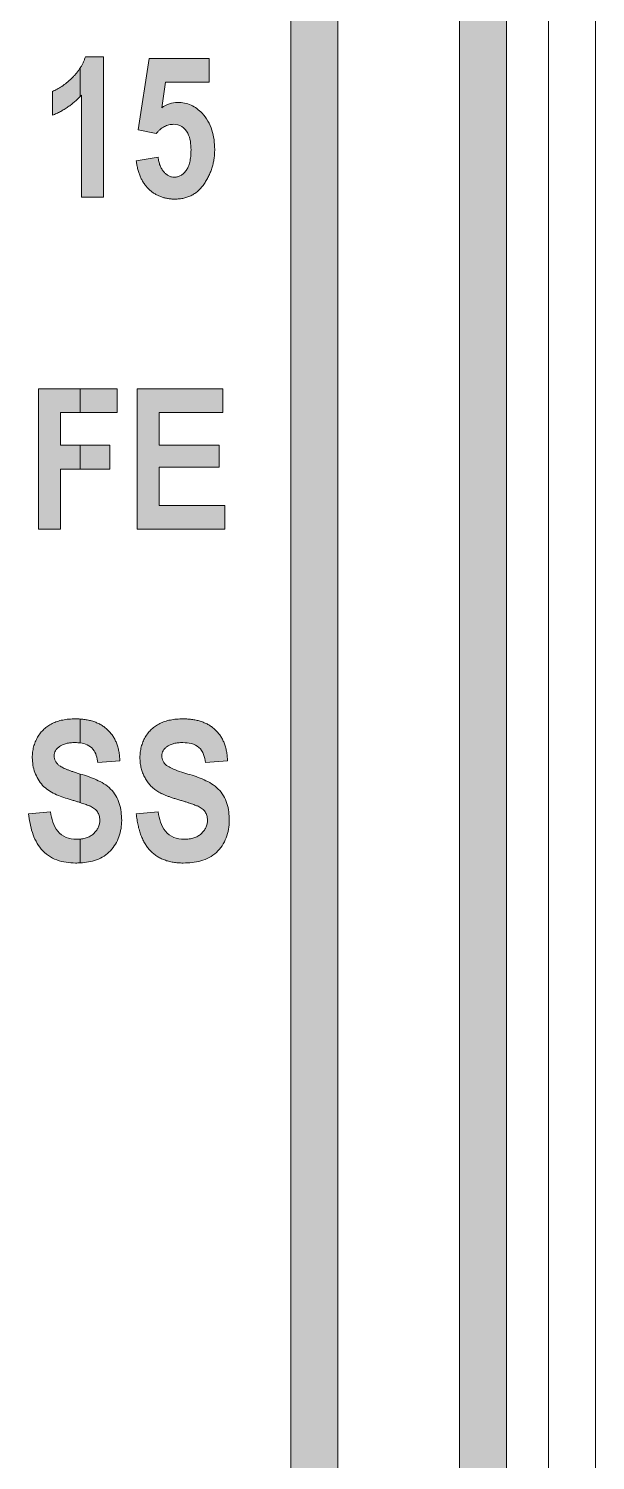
# Model space of a CAD drawing. Extents: x 222 to 1672, y 144 to 807.
# Drawn here: x 1422.39 to 1428.44, y 397.85 to 413.13 of the extents above; entities that cross this region are included whole.
import ezdxf

# ---------------------------------------------------------------- set-up
doc = ezdxf.new("R2010")
doc.units = 0
doc.header["$LTSCALE"] = 2
doc.header["$MEASUREMENT"] = 0
doc.layers.get('0').update_dxf_attribs({"linetype": 'CONTINUOUS'})
doc.layers.add('DIM', color=7, linetype='CONTINUOUS')

msp = doc.modelspace()

# ---------------------------------------------------------------- hatches: boundary and pattern name
at = {"lineweight": 5}
h = msp.add_hatch(color=256, dxfattribs=at)
edge = h.paths.add_edge_path(flags=0)
edge.add_line((1423.18918, 412.83232), (1422.99712, 412.83232))
edge.add_spline(control_points=[(1422.99712, 412.83232), (1422.99353, 412.8215), (1422.98639, 412.79998), (1422.97271, 412.76875), (1422.95792, 412.73974), (1422.9472, 412.72133), (1422.94191, 412.71297)], knot_values=[0.74974352, 0.74974352, 0.74974352, 0.74974352, 0.81461555, 0.87880204, 0.94366378, 1, 1, 1, 1], weights=[1, 1, 1, 1, 1, 1, 1], degree=3, periodic=0)
edge.add_line((1422.94191, 412.71297), (1422.94191, 412.40911))
edge.add_arc((1420.17666, 415.06769), 3.83597, 316.126643, 316.418499)
edge.add_line((1422.95542, 412.42323), (1422.95542, 411.33232))
edge.add_line((1422.95542, 411.33232), (1423.18918, 411.33232))
edge.add_line((1423.18918, 411.33232), (1423.18918, 412.83232))
h = msp.add_hatch(color=256, dxfattribs=at)
edge = h.paths.add_edge_path(flags=0)
edge.add_spline(control_points=[(1424.12425, 411.83759), (1424.12407, 411.82561), (1424.12372, 411.80255), (1424.1212, 411.76913), (1424.11746, 411.73808), (1424.11162, 411.70942), (1424.1044, 411.683), (1424.09537, 411.65902), (1424.08458, 411.63745), (1424.0725, 411.61822), (1424.05896, 411.60152), (1424.04506, 411.58678), (1424.03027, 411.57438), (1424.01474, 411.56446), (1423.99876, 411.55618), (1423.98195, 411.55091), (1423.9646, 411.54731), (1423.9528, 411.54684), (1423.94679, 411.5466)], knot_values=[0, 0, 0, 0, 0.09480253, 0.18258154, 0.2651657, 0.34218875, 0.413899, 0.48176889, 0.54462546, 0.60456125, 0.66113073, 0.71452673, 0.76470926, 0.81349701, 0.86019046, 0.90666929, 0.95250527, 1, 1, 1, 1], weights=[1, 1, 1, 1, 1, 1, 1, 1, 1, 1, 1, 1, 1, 1, 1, 1, 1, 1, 1], degree=3, periodic=0)
edge.add_spline(control_points=[(1423.94679, 411.5466), (1423.93666, 411.54734), (1423.91624, 411.54881), (1423.88655, 411.56014), (1423.85883, 411.57891), (1423.83243, 411.60362), (1423.80969, 411.63509), (1423.79196, 411.67232), (1423.77942, 411.71476), (1423.77559, 411.74508), (1423.7736, 411.76089)], knot_values=[0, 0, 0, 0, 0.10076873, 0.20307102, 0.3118128, 0.43261785, 0.56136457, 0.69604168, 0.84151076, 1, 1, 1, 1], weights=[1, 1, 1, 1, 1, 1, 1, 1, 1, 1, 1], degree=3, periodic=0)
edge.add_line((1423.7736, 411.76089), (1423.53983, 411.72193))
edge.add_spline(control_points=[(1423.53983, 411.72193), (1423.5419, 411.70595), (1423.54592, 411.6748), (1423.55633, 411.62995), (1423.56849, 411.58766), (1423.58426, 411.5484), (1423.60197, 411.51157), (1423.62322, 411.47796), (1423.64701, 411.44702), (1423.67352, 411.41907), (1423.70212, 411.39405), (1423.73269, 411.37228), (1423.76514, 411.35408), (1423.79894, 411.33865), (1423.83469, 411.32701), (1423.87215, 411.31904), (1423.91122, 411.3135), (1423.93784, 411.31306), (1423.95136, 411.31284)], knot_values=[0, 0, 0, 0, 0.07516781, 0.14653771, 0.21473522, 0.28044748, 0.34379318, 0.40530562, 0.46575825, 0.52574131, 0.58483296, 0.64293075, 0.70063127, 0.7583026, 0.81612744, 0.87578225, 0.9369508, 1, 1, 1, 1], weights=[1, 1, 1, 1, 1, 1, 1, 1, 1, 1, 1, 1, 1, 1, 1, 1, 1, 1, 1], degree=3, periodic=0)
edge.add_spline(control_points=[(1423.95136, 411.31284), (1423.96802, 411.31339), (1424.00052, 411.31448), (1424.04783, 411.32203), (1424.09198, 411.33539), (1424.13349, 411.35313), (1424.17159, 411.37706), (1424.20681, 411.40594), (1424.23931, 411.43984), (1424.26769, 411.47891), (1424.29327, 411.52058), (1424.3158, 411.56369), (1424.33482, 411.60785), (1424.35037, 411.65303), (1424.36259, 411.6992), (1424.37106, 411.74644), (1424.3764, 411.79455), (1424.37713, 411.82703), (1424.3775, 411.84338)], knot_values=[0, 0, 0, 0, 0.0658436, 0.12838764, 0.18863345, 0.24769524, 0.30620894, 0.36575175, 0.42728031, 0.49118173, 0.55615557, 0.62034681, 0.68319715, 0.74595154, 0.80896022, 0.87170821, 0.93541317, 1, 1, 1, 1], weights=[1, 1, 1, 1, 1, 1, 1, 1, 1, 1, 1, 1, 1, 1, 1, 1, 1, 1, 1], degree=3, periodic=0)
edge.add_spline(control_points=[(1424.3775, 411.84338), (1424.37613, 411.91357), (1424.36895, 411.98442), (1424.33611, 412.08324), (1424.32236, 412.11517), (1424.28733, 412.17625), (1424.2657, 412.20377), (1424.24265, 412.23025)], knot_values=[0, 0, 0, 0, 0.5, 0.5, 0.75, 0.75, 1, 1, 1, 1], weights=[1, 1, 1, 1, 1, 1, 1, 1], degree=3, periodic=0)
edge.add_spline(control_points=[(1424.24265, 412.23025), (1424.20859, 412.26553), (1424.16937, 412.29613), (1424.08066, 412.33596), (1424.03148, 412.34405), (1423.98241, 412.3453)], knot_values=[0, 0, 0, 0, 0.5, 0.5, 1, 1, 1, 1], weights=[1, 1, 1, 1, 1, 1], degree=3, periodic=0)
edge.add_spline(control_points=[(1423.98241, 412.3453), (1423.95209, 412.34377), (1423.9222, 412.33976), (1423.86451, 412.31985), (1423.83785, 412.3048), (1423.81195, 412.28869)], knot_values=[0, 0, 0, 0, 0.5, 0.5, 1, 1, 1, 1], weights=[1, 1, 1, 1, 1, 1], degree=3, periodic=0)
edge.add_line((1423.81195, 412.28869), (1423.85365, 412.55959))
edge.add_line((1423.85365, 412.55959), (1424.31905, 412.55959))
edge.add_line((1424.31905, 412.55959), (1424.31905, 412.81284))
edge.add_line((1424.31905, 412.81284), (1423.6762, 412.81284))
edge.add_line((1423.6762, 412.81284), (1423.55931, 412.0531))
edge.add_line((1423.55931, 412.0531), (1423.75351, 412.01413))
edge.add_spline(control_points=[(1423.75351, 412.01413), (1423.76039, 412.02186), (1423.77373, 412.03681), (1423.79518, 412.05686), (1423.81745, 412.07365), (1423.84037, 412.08749), (1423.86396, 412.09827), (1423.88818, 412.10591), (1423.91302, 412.11067), (1423.92983, 412.11125), (1423.93827, 412.11154)], knot_values=[0, 0, 0, 0, 0.14368509, 0.27836537, 0.40723032, 0.53054599, 0.64979699, 0.76662297, 0.88276636, 1, 1, 1, 1], weights=[1, 1, 1, 1, 1, 1, 1, 1, 1, 1, 1], degree=3, periodic=0)
edge.add_spline(control_points=[(1423.93827, 412.11154), (1423.96956, 412.11101), (1424.00092, 412.10344), (1424.05281, 412.06929), (1424.0742, 412.04546), (1424.11858, 411.96337), (1424.12322, 411.89965), (1424.12425, 411.83759)], knot_values=[0, 0, 0, 0, 0.25, 0.25, 0.5, 0.5, 1, 1, 1, 1], weights=[1, 1, 1, 1, 1, 1, 1, 1], degree=3, periodic=0)
h = msp.add_hatch(color=256, dxfattribs=at)
edge = h.paths.add_edge_path(flags=0)
edge.add_line((1422.94191, 412.40911), (1422.94191, 412.71297))
edge.add_spline(control_points=[(1422.94191, 412.71297), (1422.94114, 412.71176), (1422.93416, 412.70085), (1422.91993, 412.68088), (1422.89869, 412.65311), (1422.87483, 412.62681), (1422.84138, 412.59339), (1422.79835, 412.5559), (1422.74684, 412.51641), (1422.69553, 412.48523), (1422.66054, 412.46966), (1422.64373, 412.46219)], knot_values=[0, 0, 0, 0, 0.00817455, 0.07373513, 0.13961576, 0.20713074, 0.27577122, 0.40883479, 0.53179327, 0.64505756, 0.74974352, 0.74974352, 0.74974352, 0.74974352], weights=[1, 1, 1, 1, 1, 1, 1, 1, 1, 1, 1, 1], degree=3, periodic=0)
edge.add_line((1422.64373, 412.46219), (1422.64373, 412.20894))
edge.add_spline(control_points=[(1422.64373, 412.20894), (1422.65831, 412.21486), (1422.68745, 412.22668), (1422.72973, 412.24744), (1422.77068, 412.27079), (1422.81052, 412.2961), (1422.8487, 412.32449), (1422.88584, 412.35477), (1422.9168, 412.38332), (1422.93503, 412.40196), (1422.94191, 412.40911)], knot_values=[0.05120084, 0.05120084, 0.05120084, 0.05120084, 0.17490553, 0.29834245, 0.42122913, 0.54536515, 0.66917267, 0.7950066, 0.92202081, 1, 1, 1, 1], weights=[1, 1, 1, 1, 1, 1, 1, 1, 1, 1, 1], degree=3, periodic=0)
for points in [[(1422.94191, 408.68491), (1422.73139, 408.68491), (1422.73139, 409.03556), (1422.94191, 409.03556), (1422.94191, 409.28881), (1422.49763, 409.28881), (1422.49763, 407.78881), (1422.73139, 407.78881), (1422.73139, 408.43167), (1422.94191, 408.43167)], [(1422.94191, 409.03556), (1423.33529, 409.03556), (1423.33529, 409.28881), (1422.94191, 409.28881)], [(1424.46516, 409.28881), (1423.54957, 409.28881), (1423.54957, 407.78881), (1424.48464, 407.78881), (1424.48464, 408.04206), (1423.78334, 408.04206), (1423.78334, 408.45115), (1424.4262, 408.45115), (1424.4262, 408.68491), (1423.78334, 408.68491), (1423.78334, 409.03556), (1424.46516, 409.03556)], [(1422.94191, 408.43167), (1423.25737, 408.43167), (1423.25737, 408.68491), (1422.94191, 408.68491)]]:
    msp.add_hatch(color=256, dxfattribs=at).paths.add_polyline_path(points, flags=0)
h = msp.add_hatch(color=256, dxfattribs=at)
edge = h.paths.add_edge_path(flags=0)
edge.add_spline(control_points=[(1422.88906, 405.76478), (1422.86559, 405.76429), (1422.82036, 405.76333), (1422.7555, 405.75358), (1422.69616, 405.73878), (1422.64267, 405.71703), (1422.59482, 405.68913), (1422.55273, 405.65487), (1422.51572, 405.61493), (1422.48492, 405.56924), (1422.4601, 405.51921), (1422.44255, 405.46559), (1422.43149, 405.40901), (1422.43013, 405.37025), (1422.42944, 405.35052)], knot_values=[0, 0, 0, 0, 0.10070008, 0.19401289, 0.2808438, 0.36269087, 0.44097124, 0.51776424, 0.59481615, 0.6738177, 0.75348036, 0.83377387, 0.91534702, 1, 1, 1, 1], weights=[1, 1, 1, 1, 1, 1, 1, 1, 1, 1, 1, 1, 1, 1, 1], degree=3, periodic=0)
edge.add_spline(control_points=[(1422.42944, 405.35052), (1422.43105, 405.29638), (1422.43819, 405.24305), (1422.47614, 405.14227), (1422.50399, 405.09504), (1422.57666, 405.01518), (1422.62249, 404.9859), (1422.71971, 404.93971), (1422.77083, 404.92295), (1422.8224, 404.90734)], knot_values=[0, 0, 0, 0, 0.25, 0.25, 0.5, 0.5, 0.75, 0.75, 1, 1, 1, 1], weights=[1, 1, 1, 1, 1, 1, 1, 1, 1, 1], degree=3, periodic=0)
edge.add_spline(control_points=[(1422.8224, 404.90734), (1422.8365, 404.90306), (1422.86337, 404.8949), (1422.90176, 404.88357), (1422.92741, 404.87525), (1422.94033, 404.87098), (1422.94191, 404.87046)], knot_values=[0.70861307, 0.70861307, 0.70861307, 0.70861307, 0.81158278, 0.90490749, 0.98833144, 1, 1, 1, 1], weights=[1, 1, 1, 1, 1, 1, 1], degree=3, periodic=0)
edge.add_line((1422.94191, 404.87046), (1422.94191, 405.17614))
edge.add_spline(control_points=[(1422.94191, 405.17614), (1422.92793, 405.18033), (1422.90107, 405.18837), (1422.86298, 405.20085), (1422.82855, 405.21258), (1422.79833, 405.22457), (1422.77158, 405.23552), (1422.74915, 405.24704), (1422.73005, 405.2572), (1422.71945, 405.26508), (1422.71465, 405.26864)], knot_values=[0, 0, 0, 0, 0.17760973, 0.34119777, 0.48761638, 0.62013336, 0.73685371, 0.83899778, 0.92689751, 0.99951888, 0.99951888, 0.99951888, 0.99951888], weights=[1, 1, 1, 1, 1, 1, 1, 1, 1, 1, 1], degree=3, periodic=0)
edge.add_spline(control_points=[(1422.71465, 405.26864), (1422.70681, 405.27553), (1422.69177, 405.28876), (1422.675, 405.31325), (1422.66522, 405.34048), (1422.66388, 405.35947), (1422.66321, 405.36909)], knot_values=[0, 0, 0, 0, 0.2671648, 0.51283781, 0.75344456, 1, 1, 1, 1], weights=[1, 1, 1, 1, 1, 1, 1], degree=3, periodic=0)
edge.add_spline(control_points=[(1422.66321, 405.36909), (1422.66387, 405.37894), (1422.66516, 405.3984), (1422.67712, 405.42594), (1422.69588, 405.45074), (1422.72201, 405.47227), (1422.7545, 405.49051), (1422.79397, 405.50234), (1422.839, 405.51058), (1422.87116, 405.51121), (1422.88815, 405.51154)], knot_values=[0, 0, 0, 0, 0.09952089, 0.19637448, 0.29924154, 0.41238129, 0.53717307, 0.67445339, 0.82801501, 1, 1, 1, 1], weights=[1, 1, 1, 1, 1, 1, 1, 1, 1, 1, 1], degree=3, periodic=0)
edge.add_spline(control_points=[(1422.88815, 405.51154), (1422.9061, 405.51096), (1422.92409, 405.51038), (1422.94191, 405.50814)], knot_values=[0, 0, 0, 0, 0.00005387, 0.00005387, 0.00005387, 0.00005387], weights=[1, 1, 1, 1], degree=3, periodic=0)
edge.add_line((1422.94191, 405.50814), (1422.94191, 405.763))
edge.add_spline(control_points=[(1422.94191, 405.763), (1422.92432, 405.76412), (1422.90669, 405.76445), (1422.88906, 405.76478)], knot_values=[0, 0, 0, 0, 0.07157932, 0.07157932, 0.07157932, 0.07157932], weights=[1, 1, 1, 1], degree=3, periodic=0)
h = msp.add_hatch(color=256, dxfattribs=at)
edge = h.paths.add_edge_path(flags=0)
edge.add_line((1422.94191, 405.763), (1422.94191, 405.50814))
edge.add_spline(control_points=[(1422.94191, 405.50814), (1422.99359, 405.50165), (1423.04519, 405.48111), (1423.10997, 405.4004), (1423.12198, 405.34811), (1423.13074, 405.29725)], knot_values=[0, 0, 0, 0, 0.5, 0.5, 1, 1, 1, 1], weights=[1, 1, 1, 1, 1, 1], degree=3, periodic=0)
edge.add_line((1423.13074, 405.29725), (1423.36451, 405.31673))
edge.add_spline(control_points=[(1423.36451, 405.31673), (1423.36358, 405.33421), (1423.36176, 405.36829), (1423.35433, 405.41777), (1423.34353, 405.46416), (1423.32881, 405.50748), (1423.31057, 405.54765), (1423.289, 405.58496), (1423.26301, 405.6186), (1423.23396, 405.64935), (1423.20133, 405.67665), (1423.16576, 405.70043), (1423.12687, 405.7203), (1423.08523, 405.7368), (1423.04037, 405.74911), (1422.99266, 405.75829), (1422.9594, 405.76189), (1422.94215, 405.76299), (1422.94191, 405.763)], knot_values=[0.07157932, 0.07157932, 0.07157932, 0.07157932, 0.14262057, 0.21009778, 0.27445876, 0.33582895, 0.39557173, 0.45337632, 0.51040327, 0.56781741, 0.62484585, 0.68278392, 0.74120056, 0.80187523, 0.86435844, 0.92981272, 0.99902009, 1, 1, 1, 1], weights=[1, 1, 1, 1, 1, 1, 1, 1, 1, 1, 1, 1, 1, 1, 1, 1, 1, 1, 1], degree=3, periodic=0)
h = msp.add_hatch(color=256, dxfattribs=at)
edge = h.paths.add_edge_path(flags=0)
edge.add_spline(control_points=[(1424.29957, 404.68483), (1424.29945, 404.67772), (1424.29922, 404.6636), (1424.29565, 404.64302), (1424.29048, 404.62322), (1424.28328, 404.60434), (1424.27353, 404.58658), (1424.26239, 404.56928), (1424.2485, 404.55331), (1424.23301, 404.53805), (1424.21585, 404.52402), (1424.1966, 404.51213), (1424.1761, 404.50174), (1424.15376, 404.49359), (1424.13021, 404.4868), (1424.10491, 404.48234), (1424.07815, 404.47956), (1424.05973, 404.47924), (1424.05028, 404.47907)], knot_values=[0, 0, 0, 0, 0.05883753, 0.1166839, 0.1722926, 0.22812278, 0.28334973, 0.33971419, 0.39810053, 0.45807765, 0.51958724, 0.58109682, 0.64494108, 0.70951571, 0.77757298, 0.84757637, 0.9218612, 1, 1, 1, 1], weights=[1, 1, 1, 1, 1, 1, 1, 1, 1, 1, 1, 1, 1, 1, 1, 1, 1, 1, 1], degree=3, periodic=0)
edge.add_spline(control_points=[(1424.05028, 404.47907), (1424.01276, 404.48006), (1423.97522, 404.48461), (1423.90604, 404.51357), (1423.87569, 404.53685), (1423.80464, 404.62321), (1423.78534, 404.6978), (1423.7736, 404.77128)], knot_values=[0, 0, 0, 0, 0.25, 0.25, 0.5, 0.5, 1, 1, 1, 1], weights=[1, 1, 1, 1, 1, 1, 1, 1], degree=3, periodic=0)
edge.add_line((1423.7736, 404.77128), (1423.53983, 404.7518))
edge.add_spline(control_points=[(1423.53983, 404.7518), (1423.54223, 404.73056), (1423.54688, 404.68923), (1423.55773, 404.62948), (1423.57221, 404.57395), (1423.58892, 404.52225), (1423.60951, 404.47488), (1423.63278, 404.43135), (1423.6598, 404.39219), (1423.68962, 404.35704), (1423.72252, 404.32592), (1423.7586, 404.2989), (1423.79812, 404.27652), (1423.84044, 404.25763), (1423.88606, 404.24353), (1423.93463, 404.23314), (1423.98641, 404.22704), (1424.02196, 404.22624), (1424.04024, 404.22582)], knot_values=[0, 0, 0, 0, 0.07870951, 0.15318392, 0.22343231, 0.28996809, 0.35307475, 0.41344294, 0.47149356, 0.52795989, 0.5829488, 0.63796056, 0.69353938, 0.74992651, 0.80831537, 0.86908019, 0.93267958, 1, 1, 1, 1], weights=[1, 1, 1, 1, 1, 1, 1, 1, 1, 1, 1, 1, 1, 1, 1, 1, 1, 1, 1], degree=3, periodic=0)
edge.add_spline(control_points=[(1424.04024, 404.22582), (1424.10396, 404.2271), (1424.16822, 404.23199), (1424.29018, 404.26576), (1424.34878, 404.29495), (1424.44138, 404.38198), (1424.47638, 404.43605), (1424.52382, 404.55442), (1424.53212, 404.61777), (1424.53334, 404.68148)], knot_values=[0, 0, 0, 0, 0.25, 0.25, 0.5, 0.5, 0.75, 0.75, 1, 1, 1, 1], weights=[1, 1, 1, 1, 1, 1, 1, 1, 1, 1], degree=3, periodic=0)
edge.add_spline(control_points=[(1424.53334, 404.68148), (1424.53195, 404.7423), (1424.52638, 404.80366), (1424.48913, 404.91874), (1424.45789, 404.97271), (1424.37174, 405.05899), (1424.31885, 405.08992), (1424.20725, 405.13893), (1424.14966, 405.15848), (1424.09138, 405.17611)], knot_values=[0, 0, 0, 0, 0.25, 0.25, 0.5, 0.5, 0.75, 0.75, 1, 1, 1, 1], weights=[1, 1, 1, 1, 1, 1, 1, 1, 1, 1], degree=3, periodic=0)
edge.add_spline(control_points=[(1424.09138, 405.17611), (1424.06166, 405.18501), (1424.03204, 405.19423), (1424.00267, 405.20418), (1423.9735, 405.21406), (1423.94446, 405.22468), (1423.91667, 405.23795), (1423.89833, 405.2467), (1423.88031, 405.25652), (1423.864, 405.26864)], knot_values=[0, 0, 0, 0, 0.00009288, 0.00009288, 0.00009288, 0.00018519, 0.00018519, 0.00018519, 0.00024615, 0.00024615, 0.00024615, 0.00024615], weights=[1, 1, 1, 1, 1, 1, 1, 1, 1, 1], degree=3, periodic=0)
edge.add_spline(control_points=[(1423.864, 405.26864), (1423.84922, 405.28164), (1423.83513, 405.29534), (1423.81682, 405.33019), (1423.81393, 405.34962), (1423.81256, 405.36909)], knot_values=[0, 0, 0, 0, 0.5, 0.5, 1, 1, 1, 1], weights=[1, 1, 1, 1, 1, 1], degree=3, periodic=0)
edge.add_spline(control_points=[(1423.81256, 405.36909), (1423.81322, 405.37894), (1423.81451, 405.3984), (1423.82647, 405.42594), (1423.84523, 405.45074), (1423.87136, 405.47227), (1423.90385, 405.49051), (1423.94332, 405.50234), (1423.98835, 405.51058), (1424.02051, 405.51121), (1424.0375, 405.51154)], knot_values=[0, 0, 0, 0, 0.09952089, 0.19637448, 0.29924154, 0.41238129, 0.53717307, 0.67445339, 0.82801501, 1, 1, 1, 1], weights=[1, 1, 1, 1, 1, 1, 1, 1, 1, 1, 1], degree=3, periodic=0)
edge.add_spline(control_points=[(1424.0375, 405.51154), (1424.06799, 405.51056), (1424.09871, 405.50881), (1424.15709, 405.49337), (1424.18558, 405.48059), (1424.23105, 405.44011), (1424.24725, 405.41312), (1424.2691, 405.35671), (1424.27496, 405.32708), (1424.28009, 405.29725)], knot_values=[0, 0, 0, 0, 0.25, 0.25, 0.5, 0.5, 0.75, 0.75, 1, 1, 1, 1], weights=[1, 1, 1, 1, 1, 1, 1, 1, 1, 1], degree=3, periodic=0)
edge.add_line((1424.28009, 405.29725), (1424.51386, 405.31673))
edge.add_spline(control_points=[(1424.51386, 405.31673), (1424.51293, 405.33421), (1424.51111, 405.36829), (1424.50368, 405.41777), (1424.49288, 405.46416), (1424.47816, 405.50748), (1424.45992, 405.54765), (1424.43835, 405.58496), (1424.41236, 405.6186), (1424.38331, 405.64935), (1424.35068, 405.67665), (1424.31511, 405.70043), (1424.27622, 405.7203), (1424.23458, 405.7368), (1424.18972, 405.74911), (1424.14201, 405.75829), (1424.0912, 405.76378), (1424.05628, 405.76445), (1424.03841, 405.76478)], knot_values=[0, 0, 0, 0, 0.07104125, 0.13851846, 0.20287944, 0.26424963, 0.32399241, 0.38179701, 0.43882396, 0.49623809, 0.55326653, 0.6112046, 0.66962124, 0.73029592, 0.79277913, 0.8582334, 0.92744078, 1, 1, 1, 1], weights=[1, 1, 1, 1, 1, 1, 1, 1, 1, 1, 1, 1, 1, 1, 1, 1, 1, 1, 1], degree=3, periodic=0)
edge.add_spline(control_points=[(1424.03841, 405.76478), (1424.01494, 405.76429), (1423.96971, 405.76333), (1423.90486, 405.75358), (1423.84551, 405.73878), (1423.79203, 405.71703), (1423.74417, 405.68913), (1423.70208, 405.65487), (1423.66507, 405.61493), (1423.63427, 405.56924), (1423.60945, 405.51921), (1423.5919, 405.46559), (1423.58084, 405.40901), (1423.57948, 405.37025), (1423.57879, 405.35052)], knot_values=[0, 0, 0, 0, 0.10070008, 0.19401289, 0.2808438, 0.36269087, 0.44097124, 0.51776424, 0.59481615, 0.6738177, 0.75348036, 0.83377387, 0.91534702, 1, 1, 1, 1], weights=[1, 1, 1, 1, 1, 1, 1, 1, 1, 1, 1, 1, 1, 1, 1], degree=3, periodic=0)
edge.add_spline(control_points=[(1423.57879, 405.35052), (1423.5793, 405.33344), (1423.58031, 405.29958), (1423.58893, 405.24981), (1423.6021, 405.20156), (1423.62153, 405.15581), (1423.64491, 405.11284), (1423.67254, 405.07385), (1423.7037, 405.0391), (1423.7333, 405.01379), (1423.75977, 404.99571), (1423.78198, 404.98174), (1423.8074, 404.96905), (1423.83494, 404.95577), (1423.86544, 404.94338), (1423.89841, 404.93096), (1423.93413, 404.91873), (1423.95894, 404.91121), (1423.97175, 404.90734)], knot_values=[0, 0, 0, 0, 0.07938854, 0.15735209, 0.23429073, 0.31149662, 0.38794606, 0.46139642, 0.53322832, 0.60452506, 0.64182999, 0.68229578, 0.72640529, 0.77389843, 0.82446168, 0.87941426, 0.93776089, 1, 1, 1, 1], weights=[1, 1, 1, 1, 1, 1, 1, 1, 1, 1, 1, 1, 1, 1, 1, 1, 1, 1, 1], degree=3, periodic=0)
edge.add_spline(control_points=[(1423.97175, 404.90734), (1423.98585, 404.90306), (1424.01272, 404.8949), (1424.05111, 404.88357), (1424.08533, 404.87246), (1424.11561, 404.86236), (1424.14226, 404.85379), (1424.16464, 404.84537), (1424.18339, 404.83861), (1424.2025, 404.8302), (1424.22257, 404.81977), (1424.24344, 404.80596), (1424.26074, 404.79013), (1424.27517, 404.77287), (1424.28614, 404.75345), (1424.29418, 404.73223), (1424.29875, 404.70907), (1424.29929, 404.69307), (1424.29957, 404.68483)], knot_values=[0, 0, 0, 0, 0.10296971, 0.19629442, 0.27971837, 0.35439228, 0.41942332, 0.47528238, 0.52151166, 0.55866466, 0.6211522, 0.67936958, 0.73308081, 0.78447157, 0.8359259, 0.88821394, 0.94245156, 1, 1, 1, 1], weights=[1, 1, 1, 1, 1, 1, 1, 1, 1, 1, 1, 1, 1, 1, 1, 1, 1, 1, 1], degree=3, periodic=0)
h = msp.add_hatch(color=256, dxfattribs=at)
edge = h.paths.add_edge_path(flags=0)
edge.add_line((1422.94191, 405.17614), (1422.94191, 404.87046))
edge.add_spline(control_points=[(1422.94191, 404.87046), (1422.95047, 404.86763), (1422.96785, 404.86185), (1422.99291, 404.85379), (1423.01529, 404.84537), (1423.03404, 404.83861), (1423.05315, 404.8302), (1423.07321, 404.81977), (1423.09409, 404.80596), (1423.11139, 404.79013), (1423.12582, 404.77287), (1423.13678, 404.75345), (1423.14483, 404.73223), (1423.1494, 404.70907), (1423.14994, 404.69307), (1423.15022, 404.68483)], knot_values=[0, 0, 0, 0, 0.06300535, 0.12803639, 0.18389545, 0.23012473, 0.26727773, 0.32976527, 0.38798265, 0.44169388, 0.49308464, 0.54453897, 0.59682701, 0.65106463, 0.70861307, 0.70861307, 0.70861307, 0.70861307], weights=[1, 1, 1, 1, 1, 1, 1, 1, 1, 1, 1, 1, 1, 1, 1, 1], degree=3, periodic=0)
edge.add_spline(control_points=[(1423.15022, 404.68483), (1423.1501, 404.67772), (1423.14987, 404.6636), (1423.1463, 404.64302), (1423.14113, 404.62322), (1423.13393, 404.60434), (1423.12418, 404.58658), (1423.11304, 404.56928), (1423.09915, 404.55331), (1423.08366, 404.53805), (1423.0665, 404.52402), (1423.04725, 404.51213), (1423.02675, 404.50174), (1423.00441, 404.49359), (1422.98086, 404.4868), (1422.95973, 404.48308), (1422.94663, 404.48149), (1422.94191, 404.48101)], knot_values=[0.11321208, 0.11321208, 0.11321208, 0.11321208, 0.17204962, 0.22989598, 0.28550468, 0.34133487, 0.39656181, 0.45292627, 0.51131261, 0.57128973, 0.63279932, 0.69430891, 0.75815317, 0.82272779, 0.89078506, 0.96078846, 1, 1, 1, 1], weights=[1, 1, 1, 1, 1, 1, 1, 1, 1, 1, 1, 1, 1, 1, 1, 1, 1, 1], degree=3, periodic=0)
edge.add_line((1422.94191, 404.48101), (1422.94191, 404.22736))
edge.add_spline(control_points=[(1422.94191, 404.22736), (1423.00144, 404.23035), (1423.06069, 404.24025), (1423.17161, 404.28064), (1423.22315, 404.31274), (1423.3044, 404.40061), (1423.3348, 404.45105), (1423.37589, 404.5634), (1423.38285, 404.62204), (1423.38399, 404.68148)], knot_values=[0, 0, 0, 0, 0.25, 0.25, 0.5, 0.5, 0.75, 0.75, 1, 1, 1, 1], weights=[1, 1, 1, 1, 1, 1, 1, 1, 1, 1], degree=3, periodic=0)
edge.add_spline(control_points=[(1423.38399, 404.68148), (1423.3826, 404.7423), (1423.37703, 404.80366), (1423.33977, 404.91874), (1423.30854, 404.97271), (1423.22239, 405.05899), (1423.1695, 405.08992), (1423.0579, 405.13893), (1423.00031, 405.15848), (1422.94202, 405.17611)], knot_values=[0, 0, 0, 0, 0.25, 0.25, 0.5, 0.5, 0.75, 0.75, 1, 1, 1, 1], weights=[1, 1, 1, 1, 1, 1, 1, 1, 1, 1], degree=3, periodic=0)
edge.add_line((1422.94202, 405.17611), (1422.94191, 405.17614))
h = msp.add_hatch(color=256, dxfattribs=at)
edge = h.paths.add_edge_path(flags=0)
edge.add_spline(control_points=[(1422.39048, 404.7518), (1422.3981, 404.68417), (1422.40935, 404.61665), (1422.45086, 404.4875), (1422.48213, 404.42557), (1422.57012, 404.32247), (1422.62741, 404.28255), (1422.75547, 404.23444), (1422.82293, 404.22736), (1422.89089, 404.22582)], knot_values=[0, 0, 0, 0, 0.25, 0.25, 0.5, 0.5, 0.75, 0.75, 1, 1, 1, 1], weights=[1, 1, 1, 1, 1, 1, 1, 1, 1, 1], degree=3, periodic=0)
edge.add_spline(control_points=[(1422.89089, 404.22582), (1422.9079, 404.22616), (1422.92492, 404.22651), (1422.94191, 404.22736)], knot_values=[0, 0, 0, 0, 0.00005105, 0.00005105, 0.00005105, 0.00005105], weights=[1, 1, 1, 1], degree=3, periodic=0)
edge.add_line((1422.94191, 404.22736), (1422.94191, 404.48101))
edge.add_spline(control_points=[(1422.94191, 404.48101), (1422.93769, 404.48059), (1422.92406, 404.47947), (1422.91038, 404.47924), (1422.90093, 404.47907)], knot_values=[0, 0, 0, 0, 0.03507328, 0.11321208, 0.11321208, 0.11321208, 0.11321208], weights=[1, 1, 1, 1, 1], degree=3, periodic=0)
edge.add_spline(control_points=[(1422.90093, 404.47907), (1422.86341, 404.48006), (1422.82586, 404.48461), (1422.75669, 404.51357), (1422.72634, 404.53685), (1422.65529, 404.62321), (1422.63599, 404.6978), (1422.62425, 404.77128)], knot_values=[0, 0, 0, 0, 0.25, 0.25, 0.5, 0.5, 1, 1, 1, 1], weights=[1, 1, 1, 1, 1, 1, 1, 1], degree=3, periodic=0)
edge.add_line((1422.62425, 404.77128), (1422.39048, 404.7518))
at = {"layer": 'DIM'}
for points in [[(1425.19191, 463.32772), (1425.19191, 393.826), (1422.94191, 391.576), (1422.94191, 390.86889), (1425.69191, 393.61889), (1425.69191, 463.53483), (1422.94191, 466.28483), (1422.94191, 465.57772)], [(1427.49191, 392.87331), (1427.49191, 464.28042), (1426.50001, 465.27231), (1426.50001, 464.56521), (1426.99191, 464.07331), (1426.99191, 393.08042), (1426.50001, 392.58852), (1426.50001, 391.88141)]]:
    msp.add_hatch(color=256, dxfattribs=at).paths.add_polyline_path(points, flags=0)

# ---------------------------------------------------------------- linework, layer by layer
at = {"linetype": 'Continuous', "lineweight": 5}
for p, q in [((1427.94191, 380.57686), (1427.94191, 476.57686)), ((1428.44191, 476.57686), (1428.44191, 380.57686)), ((1427.49191, 392.87331), (1427.49191, 464.28042)), ((1426.99191, 464.07331), (1426.99191, 393.08041)), ((1425.69191, 393.61889), (1425.69191, 463.53483)), ((1425.19191, 463.32773), (1425.19191, 393.826))]:
    msp.add_line(p, q, dxfattribs=at)
at = {"lineweight": 5}
for p, q in [((1422.99712, 412.83232), (1423.18918, 412.83232)), ((1423.18918, 412.83232), (1423.18918, 411.33232)), ((1423.55931, 412.0531), (1423.6762, 412.81284)), ((1423.6762, 412.81284), (1424.31905, 412.81284)), ((1424.31905, 412.81284), (1424.31905, 412.55959)), ((1422.94191, 412.40911), (1422.94191, 412.71297)), ((1423.85365, 412.55959), (1423.81195, 412.28869)), ((1424.31905, 412.55959), (1423.85365, 412.55959)), ((1422.64373, 412.20894), (1422.64373, 412.46219)), ((1422.95542, 411.33232), (1422.95542, 412.42323)), ((1423.75351, 412.01414), (1423.55931, 412.0531)), ((1423.53983, 411.72193), (1423.7736, 411.76089)), ((1423.18918, 411.33232), (1422.95542, 411.33232)), ((1422.49763, 409.28881), (1422.94191, 409.28881)), ((1422.49763, 407.78881), (1422.49763, 409.28881)), ((1422.94191, 409.28881), (1423.33529, 409.28881)), ((1422.94191, 409.03556), (1422.94191, 409.28881)), ((1423.33529, 409.28881), (1423.33529, 409.03556)), ((1423.54957, 409.28881), (1424.46516, 409.28881)), ((1423.54957, 407.78881), (1423.54957, 409.28881)), ((1424.46516, 409.28881), (1424.46516, 409.03556)), ((1422.73139, 409.03556), (1422.73139, 408.68491)), ((1422.94191, 409.03556), (1422.73139, 409.03556)), ((1423.33529, 409.03556), (1422.94191, 409.03556)), ((1423.78334, 409.03556), (1423.78334, 408.68491)), ((1424.46516, 409.03556), (1423.78334, 409.03556)), ((1422.73139, 408.68491), (1422.94191, 408.68491)), ((1422.94191, 408.68491), (1423.25737, 408.68491)), ((1422.94191, 408.43167), (1422.94191, 408.68491)), ((1423.25737, 408.68491), (1423.25737, 408.43167)), ((1423.78334, 408.68491), (1424.4262, 408.68491)), ((1424.4262, 408.68491), (1424.4262, 408.45115)), ((1422.73139, 408.43167), (1422.73139, 407.78881)), ((1422.94191, 408.43167), (1422.73139, 408.43167)), ((1423.25737, 408.43167), (1422.94191, 408.43167)), ((1423.78334, 408.45115), (1423.78334, 408.04206)), ((1424.4262, 408.45115), (1423.78334, 408.45115)), ((1423.78334, 408.04206), (1424.48464, 408.04206)), ((1424.48464, 408.04206), (1424.48464, 407.78881)), ((1422.73139, 407.78881), (1422.49763, 407.78881)), ((1424.48464, 407.78881), (1423.54957, 407.78881)), ((1422.94191, 405.50814), (1422.94191, 405.763)), ((1423.36451, 405.31673), (1423.13074, 405.29725)), ((1424.51386, 405.31673), (1424.28009, 405.29725)), ((1422.94191, 404.87046), (1422.94191, 405.17614)), ((1422.39048, 404.7518), (1422.62425, 404.77128)), ((1423.53983, 404.7518), (1423.7736, 404.77128)), ((1422.94191, 404.22736), (1422.94191, 404.48101))]:
    msp.add_line(p, q, dxfattribs=at)
at = {"lineweight": 5, "flags": 128}
msp.add_lwpolyline([(1422.94191, 405.17614), (1422.94197, 405.17612), (1422.94203, 405.17611)], dxfattribs=at)
at = {"lineweight": 5}
for points, knots in [([(1422.94191, 412.71297), (1422.9472, 412.72133), (1422.95792, 412.73974), (1422.97271, 412.76875), (1422.98639, 412.79998), (1422.99353, 412.8215), (1422.99712, 412.83232)], [0.749743516, 0.749743516, 0.749743516, 0.749743516, 0.806079738, 0.870941476, 0.935127969, 1, 1, 1, 1]), ([(1422.64373, 412.46219), (1422.66054, 412.46966), (1422.69553, 412.48523), (1422.74684, 412.51641), (1422.79835, 412.5559), (1422.84138, 412.59339), (1422.87483, 412.62681), (1422.89869, 412.65311), (1422.91993, 412.68088), (1422.93416, 412.70085), (1422.94114, 412.71176), (1422.94191, 412.71297)], [0, 0, 0, 0, 0.104685959, 0.21795025, 0.340908723, 0.473972292, 0.542612779, 0.610127754, 0.676008385, 0.74156897, 0.749743516, 0.749743516, 0.749743516, 0.749743516]), ([(1422.94191, 412.40911), (1422.93503, 412.40196), (1422.9168, 412.38332), (1422.88584, 412.35477), (1422.8487, 412.32449), (1422.81052, 412.2961), (1422.77068, 412.27079), (1422.72973, 412.24744), (1422.68745, 412.22668), (1422.65831, 412.21486), (1422.64373, 412.20894)], [0.051200844, 0.051200844, 0.051200844, 0.051200844, 0.129180034, 0.256194248, 0.382028172, 0.505835694, 0.629971714, 0.752858395, 0.876295312, 1, 1, 1, 1]), ([(1423.81195, 412.28869), (1423.83785, 412.3048), (1423.86451, 412.31985), (1423.9222, 412.33976), (1423.95209, 412.34377), (1423.98241, 412.3453)], [0, 0, 0, 0, 0.5, 0.5, 1, 1, 1, 1]), ([(1423.98241, 412.3453), (1424.03148, 412.34405), (1424.08066, 412.33596), (1424.16937, 412.29613), (1424.20859, 412.26553), (1424.24265, 412.23025)], [0, 0, 0, 0, 0.5, 0.5, 1, 1, 1, 1]), ([(1424.24265, 412.23025), (1424.2657, 412.20377), (1424.28733, 412.17625), (1424.32236, 412.11517), (1424.33611, 412.08324), (1424.36895, 411.98442), (1424.37613, 411.91357), (1424.3775, 411.84338)], [0, 0, 0, 0, 0.25, 0.25, 0.5, 0.5, 1, 1, 1, 1]), ([(1423.93827, 412.11154), (1423.92983, 412.11125), (1423.91302, 412.11067), (1423.88818, 412.10591), (1423.86396, 412.09827), (1423.84037, 412.08749), (1423.81745, 412.07365), (1423.79518, 412.05686), (1423.77373, 412.03681), (1423.76039, 412.02186), (1423.75351, 412.01413)], [0, 0, 0, 0, 0.117233639, 0.233377026, 0.350203013, 0.469454012, 0.592769685, 0.72163463, 0.856314906, 1, 1, 1, 1]), ([(1424.12425, 411.83759), (1424.12322, 411.89965), (1424.11858, 411.96337), (1424.0742, 412.04546), (1424.05281, 412.06929), (1424.00092, 412.10344), (1423.96956, 412.11101), (1423.93827, 412.11154)], [0, 0, 0, 0, 0.5, 0.5, 0.75, 0.75, 1, 1, 1, 1]), ([(1423.7736, 411.76089), (1423.77559, 411.74508), (1423.77942, 411.71476), (1423.79196, 411.67232), (1423.80969, 411.63509), (1423.83243, 411.60362), (1423.85883, 411.57891), (1423.88655, 411.56014), (1423.91624, 411.54881), (1423.93666, 411.54734), (1423.94679, 411.5466)], [0, 0, 0, 0, 0.15848924, 0.30395832, 0.43863543, 0.56738215, 0.6881872, 0.79692898, 0.89923127, 1, 1, 1, 1]), ([(1423.94679, 411.5466), (1423.9528, 411.54684), (1423.9646, 411.54731), (1423.98195, 411.55091), (1423.99876, 411.55618), (1424.01474, 411.56446), (1424.03027, 411.57438), (1424.04506, 411.58678), (1424.05896, 411.60152), (1424.0725, 411.61822), (1424.08458, 411.63745), (1424.09537, 411.65902), (1424.1044, 411.683), (1424.11162, 411.70942), (1424.11746, 411.73808), (1424.1212, 411.76913), (1424.12372, 411.80255), (1424.12407, 411.82561), (1424.12425, 411.83759)], [0, 0, 0, 0, 0.04749473, 0.09333071, 0.13980954, 0.18650299, 0.23529074, 0.28547327, 0.33886927, 0.39543875, 0.45537454, 0.51823111, 0.586101, 0.65781125, 0.7348343, 0.81741846, 0.90519747, 1, 1, 1, 1]), ([(1424.3775, 411.84338), (1424.37713, 411.82703), (1424.3764, 411.79455), (1424.37106, 411.74644), (1424.36259, 411.6992), (1424.35037, 411.65303), (1424.33482, 411.60785), (1424.3158, 411.56369), (1424.29327, 411.52058), (1424.26769, 411.47891), (1424.23931, 411.43984), (1424.20681, 411.40594), (1424.17159, 411.37706), (1424.13349, 411.35313), (1424.09198, 411.33539), (1424.04783, 411.32203), (1424.00052, 411.31448), (1423.96802, 411.31339), (1423.95136, 411.31284)], [0, 0, 0, 0, 0.06458683, 0.12829179, 0.19103978, 0.25404846, 0.31680285, 0.37965319, 0.44384443, 0.50881827, 0.57271969, 0.63424825, 0.69379106, 0.75230476, 0.81136655, 0.87161236, 0.9341564, 1, 1, 1, 1]), ([(1423.95136, 411.31284), (1423.93784, 411.31306), (1423.91122, 411.3135), (1423.87215, 411.31904), (1423.83469, 411.32701), (1423.79894, 411.33865), (1423.76514, 411.35408), (1423.73269, 411.37228), (1423.70212, 411.39405), (1423.67352, 411.41907), (1423.64701, 411.44702), (1423.62322, 411.47796), (1423.60197, 411.51157), (1423.58426, 411.5484), (1423.56849, 411.58766), (1423.55633, 411.62995), (1423.54592, 411.6748), (1423.5419, 411.70595), (1423.53983, 411.72193)], [0, 0, 0, 0, 0.063049202, 0.124217748, 0.18387256, 0.241697396, 0.299368735, 0.35706925, 0.415167042, 0.474258686, 0.534241754, 0.594694378, 0.656206817, 0.719552522, 0.785264779, 0.853462294, 0.924832191, 1, 1, 1, 1]), ([(1422.42944, 405.35052), (1422.43013, 405.37025), (1422.43149, 405.40901), (1422.44255, 405.46559), (1422.4601, 405.51921), (1422.48492, 405.56924), (1422.51572, 405.61493), (1422.55273, 405.65487), (1422.59482, 405.68913), (1422.64267, 405.71703), (1422.69616, 405.73878), (1422.7555, 405.75358), (1422.82036, 405.76333), (1422.86559, 405.76429), (1422.88906, 405.76478)], [0, 0, 0, 0, 0.08465298, 0.16622613, 0.24651964, 0.3261823, 0.40518385, 0.48223576, 0.55902876, 0.63730913, 0.7191562, 0.80598711, 0.89929992, 1, 1, 1, 1]), ([(1422.94191, 405.763), (1422.94215, 405.76299), (1422.9594, 405.76189), (1422.99266, 405.75829), (1423.04037, 405.74911), (1423.08523, 405.7368), (1423.12687, 405.7203), (1423.16576, 405.70043), (1423.20133, 405.67665), (1423.23396, 405.64935), (1423.26301, 405.6186), (1423.289, 405.58496), (1423.31057, 405.54765), (1423.32881, 405.50748), (1423.34353, 405.46416), (1423.35433, 405.41777), (1423.36176, 405.36829), (1423.36358, 405.33421), (1423.36451, 405.31673)], [0.071579317, 0.071579317, 0.071579317, 0.071579317, 0.072559225, 0.1417666, 0.207220873, 0.269704084, 0.330378759, 0.388795399, 0.446733469, 0.50376191, 0.561176043, 0.618202995, 0.676007589, 0.735750368, 0.797120557, 0.861481538, 0.928958751, 1, 1, 1, 1]), ([(1423.57879, 405.35052), (1423.57948, 405.37025), (1423.58084, 405.40901), (1423.5919, 405.46559), (1423.60945, 405.51921), (1423.63427, 405.56924), (1423.66507, 405.61493), (1423.70208, 405.65487), (1423.74417, 405.68913), (1423.79203, 405.71703), (1423.84551, 405.73878), (1423.90486, 405.75358), (1423.96971, 405.76333), (1424.01494, 405.76429), (1424.03841, 405.76478)], [0, 0, 0, 0, 0.08465298, 0.16622613, 0.24651964, 0.3261823, 0.40518385, 0.48223576, 0.55902876, 0.63730913, 0.7191562, 0.80598711, 0.89929992, 1, 1, 1, 1]), ([(1424.03841, 405.76478), (1424.05628, 405.76445), (1424.0912, 405.76378), (1424.14201, 405.75829), (1424.18972, 405.74911), (1424.23458, 405.7368), (1424.27622, 405.7203), (1424.31511, 405.70043), (1424.35068, 405.67665), (1424.38331, 405.64935), (1424.41236, 405.6186), (1424.43835, 405.58496), (1424.45992, 405.54765), (1424.47816, 405.50748), (1424.49288, 405.46416), (1424.50368, 405.41777), (1424.51111, 405.36829), (1424.51293, 405.33421), (1424.51386, 405.31673)], [0, 0, 0, 0, 0.07255922, 0.1417666, 0.20722087, 0.26970408, 0.33037876, 0.3887954, 0.44673347, 0.50376191, 0.56117604, 0.61820299, 0.67600759, 0.73575037, 0.79712056, 0.86148154, 0.92895875, 1, 1, 1, 1]), ([(1422.88815, 405.51154), (1422.87116, 405.51121), (1422.839, 405.51058), (1422.79397, 405.50234), (1422.7545, 405.49051), (1422.72201, 405.47227), (1422.69588, 405.45074), (1422.67712, 405.42594), (1422.66516, 405.3984), (1422.66387, 405.37894), (1422.66321, 405.36909)], [0, 0, 0, 0, 0.17198499, 0.32554661, 0.46282693, 0.58761871, 0.70075846, 0.80362552, 0.90047911, 1, 1, 1, 1]), ([(1423.13074, 405.29725), (1423.12198, 405.34811), (1423.10997, 405.4004), (1423.04519, 405.48111), (1422.99359, 405.50165), (1422.94191, 405.50814)], [0, 0, 0, 0, 0.5, 0.5, 1, 1, 1, 1]), ([(1424.0375, 405.51154), (1424.02051, 405.51121), (1423.98835, 405.51058), (1423.94332, 405.50234), (1423.90385, 405.49051), (1423.87136, 405.47227), (1423.84523, 405.45074), (1423.82647, 405.42594), (1423.81451, 405.3984), (1423.81322, 405.37894), (1423.81256, 405.36909)], [0, 0, 0, 0, 0.17198499, 0.32554661, 0.46282693, 0.58761871, 0.70075846, 0.80362552, 0.90047911, 1, 1, 1, 1]), ([(1424.28009, 405.29725), (1424.27496, 405.32708), (1424.2691, 405.35671), (1424.24725, 405.41312), (1424.23105, 405.44011), (1424.18558, 405.48059), (1424.15709, 405.49337), (1424.09871, 405.50881), (1424.06799, 405.51056), (1424.0375, 405.51154)], [0, 0, 0, 0, 0.25, 0.25, 0.5, 0.5, 0.75, 0.75, 1, 1, 1, 1]), ([(1422.8224, 404.90734), (1422.77083, 404.92295), (1422.71971, 404.93971), (1422.62249, 404.9859), (1422.57666, 405.01518), (1422.50399, 405.09504), (1422.47614, 405.14227), (1422.43819, 405.24305), (1422.43105, 405.29638), (1422.42944, 405.35052)], [0, 0, 0, 0, 0.25, 0.25, 0.5, 0.5, 0.75, 0.75, 1, 1, 1, 1]), ([(1422.66321, 405.36909), (1422.66388, 405.35947), (1422.66522, 405.34048), (1422.675, 405.31325), (1422.69177, 405.28876), (1422.70681, 405.27553), (1422.71465, 405.26864)], [0, 0, 0, 0, 0.24655544, 0.48716219, 0.7328352, 1, 1, 1, 1]), ([(1423.97175, 404.90734), (1423.95894, 404.91121), (1423.93413, 404.91873), (1423.89841, 404.93096), (1423.86544, 404.94338), (1423.83494, 404.95577), (1423.8074, 404.96905), (1423.78198, 404.98174), (1423.75977, 404.99571), (1423.7333, 405.01379), (1423.7037, 405.0391), (1423.67254, 405.07385), (1423.64491, 405.11284), (1423.62153, 405.15581), (1423.6021, 405.20156), (1423.58893, 405.24981), (1423.58031, 405.29958), (1423.5793, 405.33344), (1423.57879, 405.35052)], [0, 0, 0, 0, 0.06223911, 0.12058574, 0.17553832, 0.22610157, 0.27359471, 0.31770422, 0.35817001, 0.39547494, 0.46677168, 0.53860358, 0.61205394, 0.68850338, 0.76570927, 0.84264791, 0.92061146, 1, 1, 1, 1]), ([(1423.81256, 405.36909), (1423.81393, 405.34962), (1423.81682, 405.33019), (1423.83513, 405.29534), (1423.84922, 405.28164), (1423.864, 405.26864)], [0, 0, 0, 0, 0.5, 0.5, 1, 1, 1, 1]), ([(1422.71465, 405.26864), (1422.71945, 405.26508), (1422.73005, 405.2572), (1422.74915, 405.24704), (1422.77158, 405.23552), (1422.79833, 405.22457), (1422.82855, 405.21258), (1422.86298, 405.20085), (1422.90107, 405.18837), (1422.92793, 405.18033), (1422.94191, 405.17614)], [0, 0, 0, 0, 0.072621375, 0.160521109, 0.262665175, 0.379385527, 0.511902499, 0.658321111, 0.821909159, 0.999518884, 0.999518884, 0.999518884, 0.999518884]), ([(1422.94202, 405.17611), (1423.00031, 405.15848), (1423.0579, 405.13893), (1423.1695, 405.08992), (1423.22239, 405.05899), (1423.30854, 404.97271), (1423.33977, 404.91874), (1423.37703, 404.80366), (1423.3826, 404.7423), (1423.38399, 404.68148)], [0, 0, 0, 0, 0.25, 0.25, 0.5, 0.5, 0.75, 0.75, 1, 1, 1, 1]), ([(1423.864, 405.26864), (1423.88031, 405.25652), (1423.89833, 405.2467), (1423.91667, 405.23795), (1423.94446, 405.22468), (1423.9735, 405.21406), (1424.00267, 405.20418), (1424.03204, 405.19423), (1424.06166, 405.18501), (1424.09138, 405.17611)], [0, 0, 0, 0, 0.000060961516, 0.000060961516, 0.000060961516, 0.000153267926, 0.000153267926, 0.000153267926, 0.000246149545, 0.000246149545, 0.000246149545, 0.000246149545]), ([(1424.09138, 405.17611), (1424.14966, 405.15848), (1424.20725, 405.13893), (1424.31885, 405.08992), (1424.37174, 405.05899), (1424.45789, 404.97271), (1424.48913, 404.91874), (1424.52638, 404.80366), (1424.53195, 404.7423), (1424.53334, 404.68148)], [0, 0, 0, 0, 0.25, 0.25, 0.5, 0.5, 0.75, 0.75, 1, 1, 1, 1]), ([(1422.94191, 404.87046), (1422.94033, 404.87098), (1422.92741, 404.87525), (1422.90176, 404.88357), (1422.86337, 404.8949), (1422.8365, 404.90306), (1422.8224, 404.90734)], [0.70861307, 0.70861307, 0.70861307, 0.70861307, 0.720281629, 0.803705578, 0.897030287, 1, 1, 1, 1]), ([(1423.15022, 404.68483), (1423.14994, 404.69307), (1423.1494, 404.70907), (1423.14483, 404.73223), (1423.13678, 404.75345), (1423.12582, 404.77287), (1423.11139, 404.79013), (1423.09409, 404.80596), (1423.07321, 404.81977), (1423.05315, 404.8302), (1423.03404, 404.83861), (1423.01529, 404.84537), (1422.99291, 404.85379), (1422.96785, 404.86185), (1422.95047, 404.86763), (1422.94191, 404.87046)], [0, 0, 0, 0, 0.057548441, 0.111786062, 0.164074102, 0.215528427, 0.266919189, 0.320630423, 0.378847801, 0.441335342, 0.47848834, 0.524717624, 0.58057668, 0.64560772, 0.70861307, 0.70861307, 0.70861307, 0.70861307]), ([(1424.29957, 404.68483), (1424.29929, 404.69307), (1424.29875, 404.70907), (1424.29418, 404.73223), (1424.28614, 404.75345), (1424.27517, 404.77287), (1424.26074, 404.79013), (1424.24344, 404.80596), (1424.22257, 404.81977), (1424.2025, 404.8302), (1424.18339, 404.83861), (1424.16464, 404.84537), (1424.14226, 404.85379), (1424.11561, 404.86236), (1424.08533, 404.87246), (1424.05111, 404.88357), (1424.01272, 404.8949), (1423.98585, 404.90306), (1423.97175, 404.90734)], [0, 0, 0, 0, 0.05754844, 0.11178606, 0.1640741, 0.21552843, 0.26691919, 0.32063042, 0.3788478, 0.44133534, 0.47848834, 0.52471762, 0.58057668, 0.64560772, 0.72028163, 0.80370558, 0.89703029, 1, 1, 1, 1]), ([(1422.89089, 404.22582), (1422.82293, 404.22736), (1422.75547, 404.23444), (1422.62741, 404.28255), (1422.57012, 404.32247), (1422.48213, 404.42557), (1422.45086, 404.4875), (1422.40935, 404.61665), (1422.3981, 404.68417), (1422.39048, 404.7518)], [0, 0, 0, 0, 0.25, 0.25, 0.5, 0.5, 0.75, 0.75, 1, 1, 1, 1]), ([(1422.62425, 404.77128), (1422.63599, 404.6978), (1422.65529, 404.62321), (1422.72634, 404.53685), (1422.75669, 404.51357), (1422.82586, 404.48461), (1422.86341, 404.48006), (1422.90093, 404.47907)], [0, 0, 0, 0, 0.5, 0.5, 0.75, 0.75, 1, 1, 1, 1]), ([(1424.04024, 404.22582), (1424.02196, 404.22624), (1423.98641, 404.22704), (1423.93463, 404.23314), (1423.88606, 404.24353), (1423.84044, 404.25763), (1423.79812, 404.27652), (1423.7586, 404.2989), (1423.72252, 404.32592), (1423.68962, 404.35704), (1423.6598, 404.39219), (1423.63278, 404.43135), (1423.60951, 404.47488), (1423.58892, 404.52225), (1423.57221, 404.57395), (1423.55773, 404.62948), (1423.54688, 404.68923), (1423.54223, 404.73056), (1423.53983, 404.7518)], [0, 0, 0, 0, 0.067320419, 0.130919806, 0.191684629, 0.250073495, 0.306460623, 0.362039435, 0.417051199, 0.472040107, 0.528506442, 0.586557055, 0.646925246, 0.71003191, 0.776567687, 0.846816082, 0.921290485, 1, 1, 1, 1]), ([(1423.7736, 404.77128), (1423.78534, 404.6978), (1423.80464, 404.62321), (1423.87569, 404.53685), (1423.90604, 404.51357), (1423.97522, 404.48461), (1424.01276, 404.48006), (1424.05028, 404.47907)], [0, 0, 0, 0, 0.5, 0.5, 0.75, 0.75, 1, 1, 1, 1]), ([(1422.94191, 404.48101), (1422.94663, 404.48149), (1422.95973, 404.48308), (1422.98086, 404.4868), (1423.00441, 404.49359), (1423.02675, 404.50174), (1423.04725, 404.51213), (1423.0665, 404.52402), (1423.08366, 404.53805), (1423.09915, 404.55331), (1423.11304, 404.56928), (1423.12418, 404.58658), (1423.13393, 404.60434), (1423.14113, 404.62322), (1423.1463, 404.64302), (1423.14987, 404.6636), (1423.1501, 404.67772), (1423.15022, 404.68483)], [0.113212083, 0.113212083, 0.113212083, 0.113212083, 0.152423628, 0.222427023, 0.290484292, 0.355058916, 0.418903177, 0.480412764, 0.541922351, 0.601899471, 0.660285814, 0.716650273, 0.771877216, 0.827707403, 0.883316103, 0.941162466, 1, 1, 1, 1]), ([(1423.38399, 404.68148), (1423.38285, 404.62204), (1423.37589, 404.5634), (1423.3348, 404.45105), (1423.3044, 404.40061), (1423.22315, 404.31274), (1423.17161, 404.28064), (1423.06069, 404.24025), (1423.00144, 404.23035), (1422.94191, 404.22736)], [0, 0, 0, 0, 0.25, 0.25, 0.5, 0.5, 0.75, 0.75, 1, 1, 1, 1]), ([(1424.53334, 404.68148), (1424.53212, 404.61777), (1424.52382, 404.55442), (1424.47638, 404.43605), (1424.44138, 404.38198), (1424.34878, 404.29495), (1424.29018, 404.26576), (1424.16822, 404.23199), (1424.10396, 404.2271), (1424.04024, 404.22582)], [0, 0, 0, 0, 0.25, 0.25, 0.5, 0.5, 0.75, 0.75, 1, 1, 1, 1]), ([(1424.05028, 404.47907), (1424.05973, 404.47924), (1424.07815, 404.47956), (1424.10491, 404.48234), (1424.13021, 404.4868), (1424.15376, 404.49359), (1424.1761, 404.50174), (1424.1966, 404.51213), (1424.21585, 404.52402), (1424.23301, 404.53805), (1424.2485, 404.55331), (1424.26239, 404.56928), (1424.27353, 404.58658), (1424.28328, 404.60434), (1424.29048, 404.62322), (1424.29565, 404.64302), (1424.29922, 404.6636), (1424.29945, 404.67772), (1424.29957, 404.68483)], [0, 0, 0, 0, 0.0781388, 0.152423628, 0.222427023, 0.290484292, 0.355058916, 0.418903177, 0.480412764, 0.541922351, 0.601899471, 0.660285814, 0.716650273, 0.771877216, 0.827707403, 0.883316103, 0.941162466, 1, 1, 1, 1]), ([(1422.90093, 404.47907), (1422.91038, 404.47924), (1422.92406, 404.47947), (1422.93769, 404.48059), (1422.94191, 404.48101)], [0, 0, 0, 0, 0.0781388, 0.113212083, 0.113212083, 0.113212083, 0.113212083])]:
    msp.add_open_spline(points, degree=3, knots=knots, dxfattribs=at)
for points in [[(1422.95542, 412.42323), (1422.95092, 412.41851), (1422.94643, 412.4138), (1422.94191, 412.40911)], [(1422.88906, 405.76478), (1422.90669, 405.76445), (1422.92432, 405.76412), (1422.94191, 405.763)], [(1422.94191, 405.50814), (1422.92409, 405.51038), (1422.9061, 405.51096), (1422.88815, 405.51154)], [(1422.94191, 404.22736), (1422.92492, 404.22651), (1422.9079, 404.22616), (1422.89089, 404.22582)]]:
    msp.add_open_spline(points, degree=3, dxfattribs=at)

doc.saveas('drawing.dxf')
